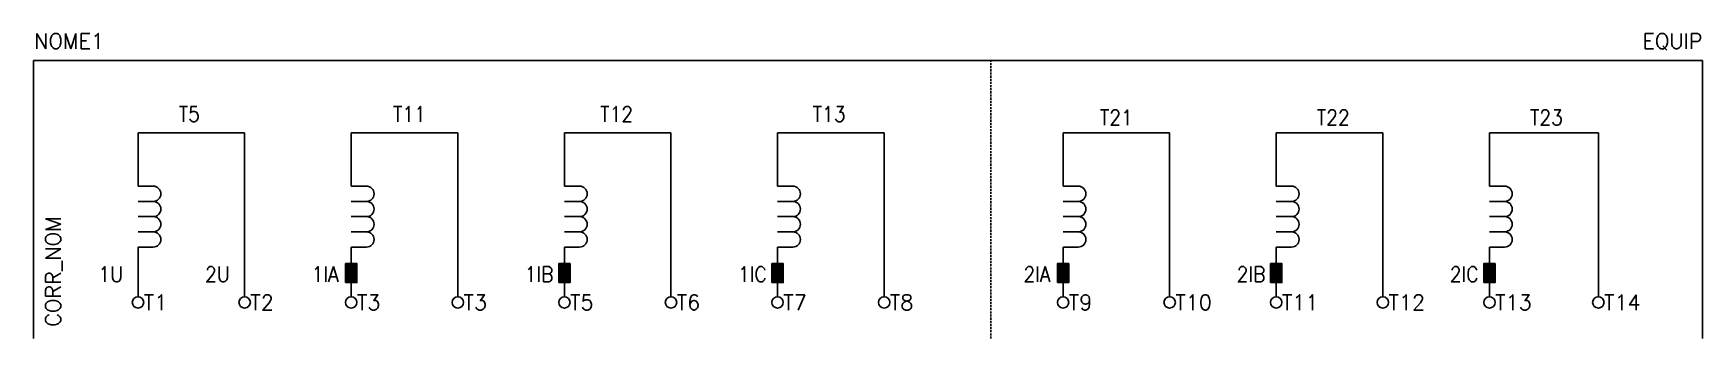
# Model space of a CAD drawing. Extents: x 385 to 604, y 269 to 309.
import ezdxf
from ezdxf.enums import TextEntityAlignment as Align

# ---------------------------------------------------------------- set-up
doc = ezdxf.new("R2010")
doc.units = 0
doc.header["$MEASUREMENT"] = 0
doc.linetypes.add('DASHED', pattern=[0.75, 0.5, -0.25])
doc.layers.get('0').update_dxf_attribs({"linetype": 'CONTINUOUS'})
doc.styles.add('ROMANS', font='romans')

# ---------------------------------------------------------------- blocks, each defined once
blk = doc.blocks.new('RETANG')
at = {"color": 0}
blk.add_lwpolyline([(2.5, 0), (2.5, 1.5), (0, 1.5), (0, 0)], close=True, dxfattribs=at)
blk.add_solid([(0, 0), (0, 1.5), (2.5, 0), (2.5, 1.5)], dxfattribs=at)

msp = doc.modelspace()

# ---------------------------------------------------------------- linework, layer by layer
at = {"color": 0}
for p, q in [((384.67, 305.95), (603.92, 305.95)), ((384.67, 305.95), (384.67, 269.45)), ((603.92, 305.95), (603.92, 269.45)), ((398.42, 296.45), (412.42, 296.45)), ((398.42, 296.45), (398.42, 289.45)), ((412.42, 296.45), (412.42, 274.95)), ((426.42, 296.45), (440.42, 296.45)), ((426.42, 296.45), (426.42, 289.45)), ((440.42, 296.45), (440.42, 274.95)), ((454.42, 296.45), (468.42, 296.45)), ((454.42, 296.45), (454.42, 289.45)), ((468.42, 296.45), (468.42, 274.95)), ((482.42, 296.45), (496.42, 296.45)), ((482.42, 296.45), (482.42, 289.45)), ((496.42, 296.45), (496.42, 274.95)), ((533.92, 296.45), (519.92, 296.45)), ((519.92, 296.45), (519.92, 289.45)), ((533.92, 296.45), (533.92, 274.95)), ((561.92, 296.45), (547.92, 296.45)), ((547.92, 296.45), (547.92, 289.45)), ((561.92, 296.45), (561.92, 274.95)), ((590.23, 296.45), (575.92, 296.45)), ((575.92, 296.45), (575.92, 289.45)), ((590.23, 296.45), (590.23, 274.95)), ((398.42, 281.45), (398.42, 274.95)), ((426.42, 281.45), (426.42, 274.95)), ((454.42, 281.45), (454.42, 274.95)), ((482.42, 281.45), (482.42, 274.95)), ((519.92, 281.45), (519.92, 274.95)), ((547.92, 281.45), (547.92, 274.95)), ((575.92, 281.45), (575.92, 274.95))]:
    msp.add_line(p, q, dxfattribs=at)
at = {"linetype": 'DASHED', "ltscale": 0.55}
msp.add_line((510.42, 269.45), (510.42, 305.95), dxfattribs=at)
for p, q in [((400.42, 289.45), (398.42, 289.45)), ((428.42, 289.45), (426.42, 289.45)), ((456.42, 289.45), (454.42, 289.45)), ((484.42, 289.45), (482.42, 289.45)), ((521.92, 289.45), (519.92, 289.45)), ((549.17, 289.45), (547.92, 289.45)), ((577.92, 289.45), (575.92, 289.45)), ((400.42, 287.45), (398.42, 287.45)), ((428.42, 287.45), (426.42, 287.45)), ((456.42, 287.45), (454.42, 287.45)), ((484.42, 287.45), (482.42, 287.45)), ((521.92, 287.45), (519.92, 287.45)), ((549.92, 287.45), (547.92, 287.45)), ((577.92, 287.45), (575.92, 287.45)), ((400.42, 285.45), (398.42, 285.45)), ((400.42, 285.45), (398.42, 285.45)), ((428.42, 285.45), (426.42, 285.45)), ((428.42, 285.45), (426.42, 285.45)), ((456.42, 285.45), (454.42, 285.45)), ((456.42, 285.45), (454.42, 285.45)), ((484.42, 285.45), (482.42, 285.45)), ((484.42, 285.45), (482.42, 285.45)), ((521.92, 285.45), (519.92, 285.45)), ((521.92, 285.45), (519.92, 285.45)), ((549.92, 285.45), (547.92, 285.45)), ((549.92, 285.45), (547.92, 285.45)), ((577.92, 285.45), (575.92, 285.45)), ((577.92, 285.45), (575.92, 285.45)), ((398.42, 283.45), (400.42, 283.45)), ((400.42, 283.45), (398.42, 283.45)), ((428.42, 283.45), (426.42, 283.45)), ((426.42, 283.45), (428.42, 283.45)), ((456.42, 283.45), (454.42, 283.45)), ((454.42, 283.45), (456.42, 283.45)), ((482.42, 283.45), (484.42, 283.45)), ((484.42, 283.45), (482.42, 283.45)), ((521.92, 283.45), (519.92, 283.45)), ((519.92, 283.45), (521.92, 283.45)), ((549.92, 283.45), (547.92, 283.45)), ((547.92, 283.45), (549.92, 283.45)), ((577.92, 283.45), (575.92, 283.45)), ((575.92, 283.45), (577.92, 283.45)), ((400.42, 281.45), (398.42, 281.45)), ((428.42, 281.45), (426.42, 281.45)), ((456.42, 281.45), (454.42, 281.45)), ((484.42, 281.45), (482.42, 281.45)), ((521.92, 281.45), (519.92, 281.45)), ((549.92, 281.45), (547.92, 281.45)), ((577.92, 281.45), (575.92, 281.45))]:
    msp.add_line(p, q)
for points in [[(400.42, 287.45, 1), (400.42, 289.45), (398.42, 289.45)], [(428.42, 287.45, 1), (428.42, 289.45), (426.42, 289.45)], [(456.42, 287.45, 1), (456.42, 289.45), (454.42, 289.45)], [(484.42, 287.45, 1), (484.42, 289.45), (482.42, 289.45)], [(521.92, 287.45, 1), (521.92, 289.45), (519.92, 289.45)], [(549.92, 287.45, 1), (549.92, 289.45), (547.92, 289.45)], [(577.92, 287.45, 1), (577.92, 289.45), (575.92, 289.45)], [(400.42, 285.45, 1), (400.42, 287.45), (398.42, 287.45)], [(428.42, 285.45, 1), (428.42, 287.45), (426.42, 287.45)], [(456.42, 285.45, 1), (456.42, 287.45), (454.42, 287.45)], [(484.42, 285.45, 1), (484.42, 287.45), (482.42, 287.45)], [(521.92, 285.45, 1), (521.92, 287.45), (519.92, 287.45)], [(549.92, 285.45, 1), (549.92, 287.45), (547.92, 287.45)], [(577.92, 285.45, 1), (577.92, 287.45), (575.92, 287.45)], [(400.42, 283.45, -1), (400.42, 281.45), (398.42, 281.45)], [(428.42, 283.45, -1), (428.42, 281.45), (426.42, 281.45)], [(456.42, 283.45, -1), (456.42, 281.45), (454.42, 281.45)], [(484.42, 283.45, -1), (484.42, 281.45), (482.42, 281.45)], [(521.92, 283.45, -1), (521.92, 281.45), (519.92, 281.45)], [(549.92, 283.45, -1), (549.92, 281.45), (547.92, 281.45)], [(577.92, 283.45, -1), (577.92, 281.45), (575.92, 281.45)]]:
    msp.add_lwpolyline(points, format="xyb")
at = {"color": 0}
for centre in [(398.42, 274.2), (412.42, 274.2), (426.42, 274.2), (440.42, 274.2), (454.42, 274.2), (468.42, 274.2), (482.42, 274.2), (496.42, 274.2), (519.92, 274.2), (533.92, 274.2), (547.92, 274.2), (561.92, 274.2), (575.92, 274.2), (590.23, 274.2)]:
    msp.add_circle(centre, 0.75, dxfattribs=at)
for centre in [(400.42, 284.45), (428.42, 284.45), (456.42, 284.45), (484.42, 284.45), (521.92, 284.45), (549.92, 284.45), (577.92, 284.45)]:
    msp.add_arc(centre, 1, 270, 90)

# ---------------------------------------------------------------- block references
at = {"rotation": 270}
for p in [(425.67, 279.3), (453.67, 279.3), (481.67, 279.3), (519.17, 279.3), (547.17, 279.3), (575.17, 279.3)]:
    msp.add_blockref('RETANG', p, dxfattribs=at)

# ---------------------------------------------------------------- texts
at = {"linetype": 'Continuous', "style": 'ROMANS', "width": 0.9}
for s, p in [('T5', (403.77, 298.91)), ('T11', (431.91, 298.91)), ('T12', (459.12, 298.91)), ('T13', (487.04, 298.91)), ('T21', (524.76, 298.46)), ('T22', (553.25, 298.46)), ('T23', (581.25, 298.46)), ('1U', (393.22, 277.89)), ('2U', (407.22, 277.89)), ('1IA', (421.22, 277.89)), ('1IB', (449.22, 277.89)), ('1IC', (477.22, 277.89)), ('2IA', (514.72, 277.89)), ('2IB', (542.72, 277.89)), ('2IC', (570.72, 277.89))]:
    msp.add_text(s, height=2, dxfattribs=at).set_placement(p, align=Align.MIDDLE_LEFT)
at = {"lineweight": -3, "style": 'ROMANS'}
msp.add_attdef('NOME1', text='', height=2, dxfattribs=at).set_placement((389.37, 308.49), align=Align.MIDDLE_CENTER)
msp.add_attdef('EQUIP', text='', height=2, dxfattribs=at).set_placement((603.92, 308.49), align=Align.MIDDLE_RIGHT)
msp.add_attdef('CORR_NOM', text='', height=2, rotation=90, dxfattribs=at).set_placement((387.26, 271.01), align=Align.MIDDLE_LEFT)
for tag, p in [('T1', (399.17, 274.2)), ('T2', (413.17, 274.2)), ('T3', (427.17, 274.2)), ('T3', (441.17, 274.2)), ('T5', (455.17, 274.2)), ('T6', (469.17, 274.2)), ('T7', (483.17, 274.2)), ('T8', (497.17, 274.2)), ('T9', (520.67, 274.2)), ('T10', (534.67, 274.2)), ('T11', (548.67, 274.2)), ('T12', (562.67, 274.2)), ('T13', (576.67, 274.2)), ('T14', (590.98, 274.2))]:
    msp.add_attdef(tag, text='', height=2, dxfattribs=at).set_placement(p, align=Align.MIDDLE_LEFT)

doc.saveas('drawing.dxf')
